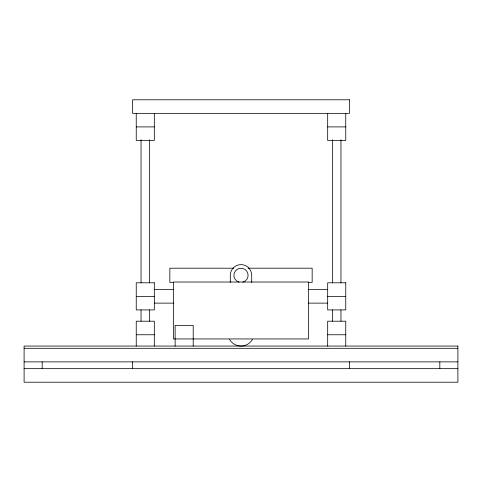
<?xml version="1.0" encoding="UTF-8"?>
<svg xmlns="http://www.w3.org/2000/svg" width="482" height="482" viewBox="0 0 482 482"><rect width="100%" height="100%" fill="white"/><g stroke="black" fill="none" stroke-linecap="round" stroke-linejoin="round"><path stroke-width="0.72" d="M136.243 126.905L154.318 126.905M327.682 126.899L345.757 126.899M233.848 268.197L169.839 268.197L169.839 282.428L173.604 282.428M248.152 268.197L312.161 268.197L312.161 282.428L308.396 282.428M154.318 289.574L173.833 289.574M308.167 289.574L327.682 289.574M136.243 296.358L154.318 296.358M327.682 296.358L345.757 296.358M154.318 303.13L173.833 303.13M308.167 303.13L327.682 303.13M136.243 334.761L154.318 334.761M327.682 334.761L345.757 334.761M24.1 348.317L457.9 348.317M24.1 361.874L457.9 361.874M24.1 368.658L457.9 368.658M439.825 361.874L439.825 368.658M349.45 361.874L349.45 368.658M345.757 113.342L345.757 140.461L327.682 140.461L327.682 113.342M345.757 346.064L345.757 321.205L327.682 321.205L327.682 346.064M340.955 139.708L340.955 282.801M340.955 309.914L340.955 321.205M332.484 139.708L332.484 282.801M332.484 309.914L332.484 321.205M251.706 282.452L251.706 275.312A10.706 10.706 0 0 0 241 264.606A10.706 10.706 0 0 0 230.294 275.312L230.294 282.452M193.198 346.154L193.198 325.386L175.123 325.386L175.123 346.154M154.318 113.348L154.318 140.461L136.243 140.461L136.243 113.348M154.318 346.064L154.318 321.205L136.243 321.205L136.243 346.064M149.516 139.708L149.516 282.801M149.516 309.914L149.516 321.205M141.045 139.708L141.045 282.801M141.045 309.914L141.045 321.205M132.55 361.874L132.55 368.658M42.175 361.874L42.175 368.658M239.156 282.187A7.116 7.116 0 0 1 235.168 271.233A7.116 7.116 0 0 1 246.832 271.233A7.116 7.116 0 0 1 242.844 282.187M252.472 339.436A13.249 13.249 0 0 1 229.528 339.436M349.45 99.792L132.55 99.792L132.55 113.348L349.45 113.348L349.45 99.792M308.601 282.018L173.4 282.018L173.4 338.942L308.601 338.942L308.601 282.018M154.318 282.801L136.243 282.801L136.243 309.914L154.318 309.914L154.318 282.801M345.757 282.801L327.682 282.801L327.682 309.914L345.757 309.914L345.757 282.801M457.9 346.064L24.1 346.064L24.1 382.214L457.9 382.214L457.9 346.064"/></g></svg>
